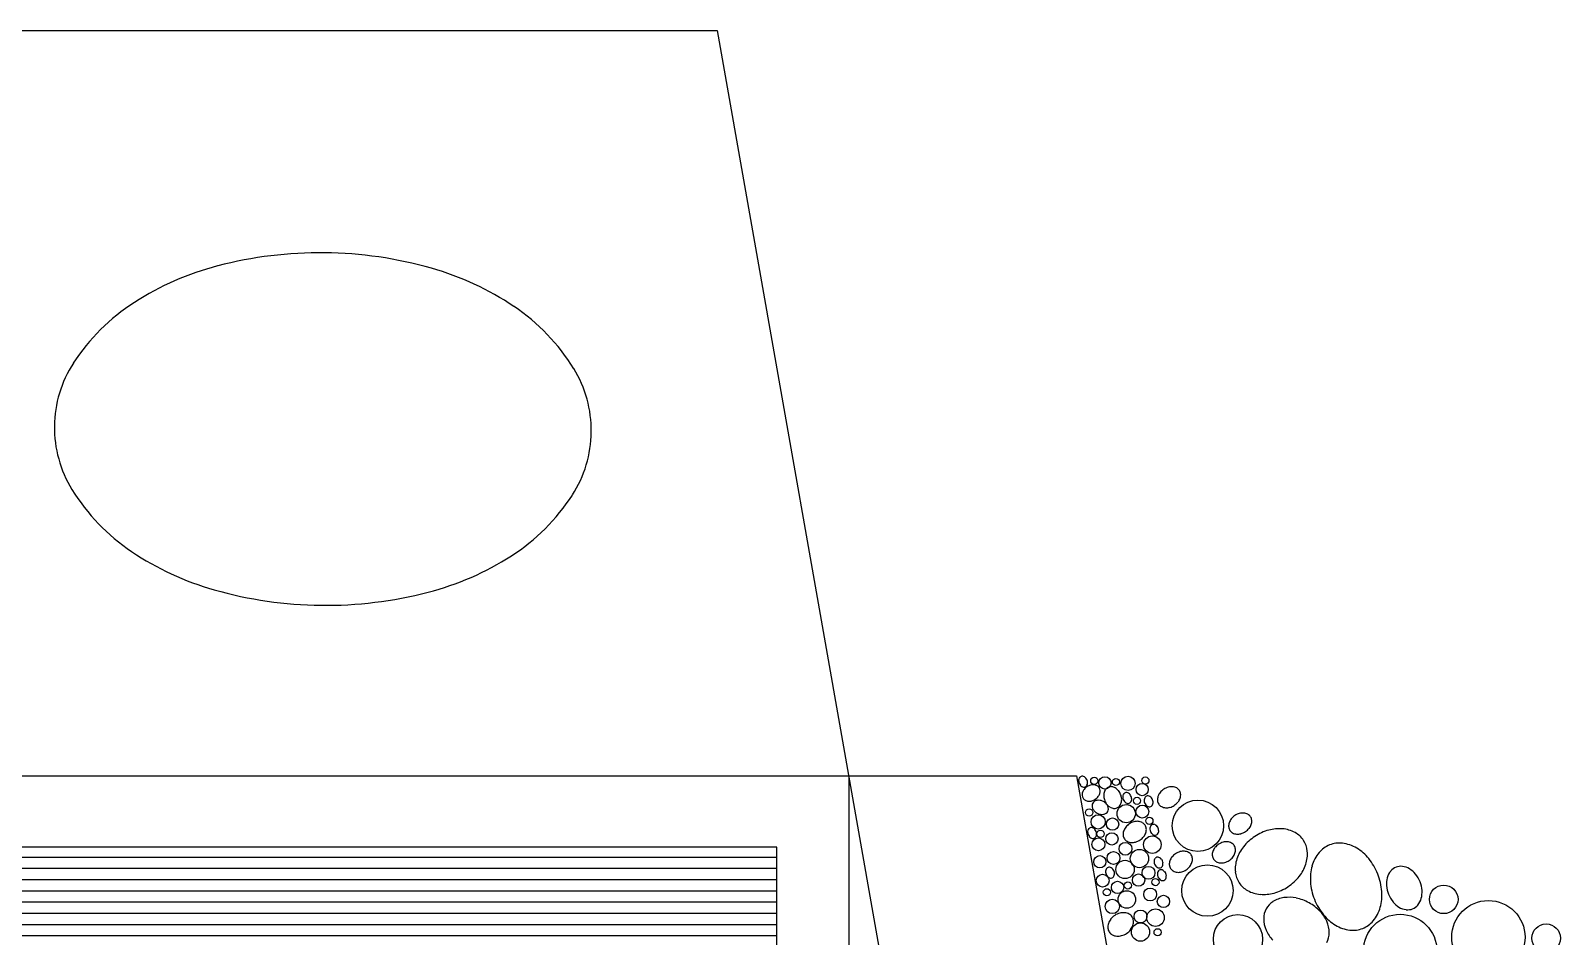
# Paper-space layout 'ESC' of a CAD drawing. Header units: feet, sheet in inches. Extents: x -1.2 to 33.8, y 0.1 to 22.9.
# Drawn here: x 22.954 to 24.142, y 6.501 to 7.205 of the extents above; entities that cross this region are included whole.
import ezdxf

# ---------------------------------------------------------------- set-up
doc = ezdxf.new("R2010")
doc.units = ezdxf.units.FT
doc.header["$MEASUREMENT"] = 0
doc.layers.add('TBLK', color=7, linetype='Continuous')

# ---------------------------------------------------------------- blocks, each defined once
blk = doc.blocks.new('ESC DET')
at = {"layer": 'TBLK'}
for p, q in [((22.3467, 7.7134), (25.1396, 7.7134)), ((25.1396, 7.7134), (25.3133, 6.7294)), ((22.0673, 7.1342), (25.419, 7.1342)), ((25.2419, 7.1342), (25.2419, 6.9039)), ((25.419, 7.1342), (25.5213, 6.555)), ((25.186, 7.0788), (22.2667, 7.0788)), ((25.186, 6.9039), (25.186, 7.0788)), ((22.2318, 7.0623), (25.186, 7.0623)), ((22.2333, 7.0711), (25.186, 7.0711)), ((22.2303, 7.0536), (25.186, 7.0536)), ((22.2287, 7.0449), (25.186, 7.0449)), ((22.2256, 7.0274), (25.186, 7.0274)), ((22.2272, 7.0362), (25.186, 7.0362)), ((22.2241, 7.0187), (25.186, 7.0187)), ((22.2226, 7.01), (25.186, 7.01))]:
    blk.add_line(p, q, dxfattribs=at)
for centre, radius in [((25.4327, 7.1303), 0.00278), ((25.441, 7.1287), 0.00477), ((25.4495, 7.1294), 0.00278), ((25.4589, 7.1283), 0.00556), ((25.4724, 7.1305), 0.00278), ((25.4699, 7.1235), 0.00477), ((25.4287, 7.1057), 0.00278), ((25.4575, 7.1048), 0.00712), ((25.4659, 7.1148), 0.00278), ((25.47, 7.1064), 0.005), ((25.5132, 7.0954), 0.02), ((25.4357, 7.0984), 0.00556), ((25.4469, 7.0967), 0.00477), ((25.4755, 7.0992), 0.00278), ((25.4359, 7.0809), 0.005), ((25.4375, 7.0891), 0.00278), ((25.4464, 7.0852), 0.00477), ((25.4778, 7.0807), 0.0068), ((25.4476, 7.0703), 0.005), ((25.4569, 7.0775), 0.005), ((25.4678, 7.0699), 0.00712), ((25.437, 7.0674), 0.00477), ((25.4566, 7.0614), 0.00712), ((25.4748, 7.0588), 0.005), ((25.5206, 7.045), 0.02), ((25.4392, 7.0527), 0.005), ((25.4508, 7.0475), 0.00477), ((25.4588, 7.049), 0.00278), ((25.4671, 7.0532), 0.00477), ((25.4802, 7.0516), 0.00278), ((25.7042, 7.0382), 0.0111), ((25.4425, 7.0437), 0.00278), ((25.4467, 7.0327), 0.00556), ((25.458, 7.0381), 0.0068), ((25.4761, 7.042), 0.005), ((25.4864, 7.0366), 0.00477), ((25.7389, 7.0088), 0.0285), ((25.4686, 7.0249), 0.005), ((25.4803, 7.024), 0.0068), ((25.5443, 7.0073), 0.0191), ((25.6704, 6.9981), 0.0285), ((25.4686, 7.0128), 0.00712), ((25.4819, 7.0126), 0.00278), ((25.7838, 7.008), 0.0111)]:
    blk.add_circle(centre, radius, dxfattribs=at)
for centre, radius, start, end in [((24.8313, 7.2241), 0.3166, 89.3694, 104.5855), ((24.8313, 7.2241), 0.3166, 74.1533, 89.3694), ((24.8082, 7.3128), 0.2249, 104.5855, 122.6605), ((24.8563, 7.3123), 0.2249, 56.0783, 74.1533), ((24.7721, 7.3691), 0.158, 122.6605, 147.1259), ((24.8937, 7.3678), 0.158, 31.6129, 56.0783), ((24.7167, 7.405), 0.092, 147.1259, 179.3694), ((24.9499, 7.4024), 0.092, 359.3694, 31.6129), ((24.7167, 7.405), 0.092, 179.3694, 211.6129), ((24.9499, 7.4024), 0.092, 327.1259, 359.3694), ((24.7729, 7.4396), 0.158, 211.6129, 236.0783), ((24.8945, 7.4382), 0.158, 302.6605, 327.1259), ((24.8102, 7.4951), 0.2249, 236.0783, 254.1533), ((24.8584, 7.4945), 0.2249, 284.5855, 302.6605), ((24.8353, 7.5833), 0.3166, 254.1533, 269.3694), ((24.8353, 7.5833), 0.3166, 269.3694, 284.5855), ((25.4241, 7.1308), 0.00353, 140.3434, 164.5266), ((25.4234, 7.1314), 0.00253, 111.6883, 140.3434), ((25.4234, 7.1314), 0.00253, 83.0332, 111.6883), ((25.4232, 7.1304), 0.00353, 58.8499, 83.0332), ((25.4227, 7.1296), 0.00448, 39.1189, 58.8499), ((25.4218, 7.1288), 0.00573, 21.6883, 39.1189), ((25.425, 7.1305), 0.00448, 164.5266, 184.2576), ((25.4263, 7.1306), 0.00573, 184.2576, 201.6883), ((25.4263, 7.1306), 0.00573, 201.6883, 219.1189), ((25.4253, 7.1298), 0.00448, 219.1189, 238.8499), ((25.4248, 7.129), 0.00353, 238.8499, 263.0332), ((25.4294, 7.1194), 0.00618, 161.3662, 185.4412), ((25.4308, 7.1189), 0.00765, 141.3155, 161.3662), ((25.4247, 7.128), 0.00253, 263.0332, 291.6883), ((25.4323, 7.1177), 0.00957, 123.4083, 141.3155), ((25.4247, 7.128), 0.00253, 291.6883, 320.3434), ((25.4239, 7.1286), 0.00353, 320.3434, 344.5266), ((25.4218, 7.1288), 0.00573, 4.2576, 21.6883), ((25.4323, 7.1177), 0.00957, 105.5011, 123.4083), ((25.423, 7.1289), 0.00448, 344.5266, 4.2576), ((25.4318, 7.1196), 0.00765, 85.4504, 105.5011), ((25.4319, 7.121), 0.00618, 61.3754, 85.4504), ((25.4327, 7.1224), 0.0046, 33.4083, 61.3754), ((25.4297, 7.1228), 0.00765, 321.3155, 341.3662), ((25.4327, 7.1224), 0.0046, 5.4412, 33.4083), ((25.4311, 7.1223), 0.00618, 341.3662, 5.4412), ((25.449, 7.1189), 0.00897, 164.5266, 184.2576), ((25.4472, 7.1194), 0.00707, 140.3434, 164.5266), ((25.4456, 7.1207), 0.00507, 111.6883, 140.3434), ((25.4456, 7.1207), 0.00507, 83.0332, 111.6883), ((25.4454, 7.1187), 0.00707, 58.8499, 83.0332), ((25.4444, 7.1171), 0.00897, 39.1189, 58.8499), ((25.4425, 7.1155), 0.0115, 21.6883, 39.1189), ((25.4584, 7.1181), 0.00353, 140.3434, 164.5266), ((25.4576, 7.1187), 0.00253, 111.6883, 140.3434), ((25.4576, 7.1187), 0.00253, 83.0332, 111.6883), ((25.4575, 7.1177), 0.00353, 58.8499, 83.0332), ((25.457, 7.1169), 0.00448, 39.1189, 58.8499), ((25.4915, 7.1151), 0.00983, 141.3155, 161.3662), ((25.4934, 7.1135), 0.0123, 123.4083, 141.3155), ((25.4934, 7.1135), 0.0123, 105.5011, 123.4083), ((25.4928, 7.1159), 0.00983, 85.4504, 105.5011), ((25.4929, 7.1178), 0.00794, 61.3754, 85.4504), ((25.4939, 7.1196), 0.00591, 33.4083, 61.3754), ((25.4939, 7.1196), 0.00591, 5.4412, 33.4083), ((25.4919, 7.1194), 0.00794, 341.3662, 5.4412), ((25.4279, 7.1193), 0.0046, 185.4412, 213.4083), ((25.4279, 7.1193), 0.0046, 213.4083, 241.3754), ((25.4286, 7.1206), 0.00618, 241.3754, 265.4504), ((25.4288, 7.1221), 0.00765, 265.4504, 285.5011), ((25.4282, 7.124), 0.00957, 285.5011, 303.4083), ((25.4349, 7.1111), 0.0039, 151.0706, 179.7257), ((25.4364, 7.1111), 0.00544, 179.7257, 203.9089), ((25.4377, 7.1117), 0.0069, 203.9089, 223.6399), ((25.4349, 7.1111), 0.0039, 122.4155, 151.0706), ((25.4357, 7.1098), 0.00544, 98.2322, 122.4155), ((25.4282, 7.124), 0.00957, 303.4083, 321.3155), ((25.4359, 7.1083), 0.0069, 78.5012, 98.2322), ((25.4355, 7.1065), 0.00882, 61.0706, 78.5012), ((25.4355, 7.1065), 0.00882, 43.6399, 61.0706), ((25.4515, 7.1191), 0.0115, 184.2576, 201.6883), ((25.4515, 7.1191), 0.0115, 201.6883, 219.1189), ((25.4369, 7.1078), 0.0069, 23.9089, 43.6399), ((25.4495, 7.1175), 0.00897, 219.1189, 238.8499), ((25.4382, 7.1084), 0.00544, 359.7257, 23.9089), ((25.4398, 7.1084), 0.0039, 331.0706, 359.7257), ((25.4486, 7.1159), 0.00707, 238.8499, 263.0332), ((25.4483, 7.1139), 0.00507, 263.0332, 291.6883), ((25.4483, 7.1139), 0.00507, 291.6883, 320.3434), ((25.4468, 7.1152), 0.00707, 320.3434, 344.5266), ((25.4425, 7.1155), 0.0115, 4.2576, 21.6883), ((25.445, 7.1157), 0.00897, 344.5266, 4.2576), ((25.4593, 7.1178), 0.00448, 164.5266, 184.2576), ((25.4605, 7.1179), 0.00573, 184.2576, 201.6883), ((25.4605, 7.1179), 0.00573, 201.6883, 219.1189), ((25.4596, 7.1171), 0.00448, 219.1189, 238.8499), ((25.4591, 7.1163), 0.00353, 238.8499, 263.0332), ((25.4589, 7.1153), 0.00253, 263.0332, 291.6883), ((25.4589, 7.1153), 0.00253, 291.6883, 320.3434), ((25.456, 7.1161), 0.00573, 21.6883, 39.1189), ((25.4582, 7.116), 0.00353, 320.3434, 344.5266), ((25.456, 7.1161), 0.00573, 4.2576, 21.6883), ((25.4573, 7.1162), 0.00448, 344.5266, 4.2576), ((25.4759, 7.1152), 0.00448, 164.5266, 184.2576), ((25.4771, 7.1153), 0.00573, 184.2576, 201.6883), ((25.475, 7.1154), 0.00353, 140.3434, 164.5266), ((25.4771, 7.1153), 0.00573, 201.6883, 219.1189), ((25.4742, 7.1161), 0.00253, 111.6883, 140.3434), ((25.4762, 7.1145), 0.00448, 219.1189, 238.8499), ((25.4742, 7.1161), 0.00253, 83.0332, 111.6883), ((25.4757, 7.1137), 0.00353, 238.8499, 263.0332), ((25.4741, 7.1151), 0.00353, 58.8499, 83.0332), ((25.4756, 7.1127), 0.00253, 263.0332, 291.6883), ((25.4736, 7.1143), 0.00448, 39.1189, 58.8499), ((25.4756, 7.1127), 0.00253, 291.6883, 320.3434), ((25.4726, 7.1135), 0.00573, 21.6883, 39.1189), ((25.4748, 7.1133), 0.00353, 320.3434, 344.5266), ((25.4726, 7.1135), 0.00573, 4.2576, 21.6883), ((25.4739, 7.1136), 0.00448, 344.5266, 4.2576), ((25.4897, 7.1157), 0.00794, 161.3662, 185.4412), ((25.4877, 7.1155), 0.00591, 185.4412, 213.4083), ((25.4877, 7.1155), 0.00591, 213.4083, 241.3754), ((25.4887, 7.1173), 0.00794, 241.3754, 265.4504), ((25.4888, 7.1192), 0.00983, 265.4504, 285.5011), ((25.4881, 7.1215), 0.0123, 285.5011, 303.4083), ((25.4881, 7.1215), 0.0123, 303.4083, 321.3155), ((25.4901, 7.12), 0.00983, 321.3155, 341.3662), ((25.4391, 7.113), 0.00882, 223.6399, 241.0706), ((25.4391, 7.113), 0.00882, 241.0706, 258.5012), ((25.4388, 7.1111), 0.0069, 258.5012, 278.2322), ((25.439, 7.1097), 0.00544, 278.2322, 302.4155), ((25.4398, 7.1084), 0.0039, 302.4155, 331.0706), ((25.4667, 7.0866), 0.0123, 123.4083, 141.3155), ((25.4667, 7.0866), 0.0123, 105.5011, 123.4083), ((25.4661, 7.089), 0.00983, 85.4504, 105.5011), ((25.4662, 7.0909), 0.00794, 61.3754, 85.4504), ((25.4672, 7.0926), 0.00591, 33.4083, 61.3754), ((25.4786, 7.0939), 0.00253, 111.6883, 140.3434), ((25.4786, 7.0939), 0.00253, 83.0332, 111.6883), ((25.4785, 7.093), 0.00353, 58.8499, 83.0332), ((25.545, 7.0952), 0.00794, 161.3662, 185.4412), ((25.5468, 7.0946), 0.00983, 141.3155, 161.3662), ((25.5487, 7.0931), 0.0123, 123.4083, 141.3155), ((25.5487, 7.0931), 0.0123, 105.5011, 123.4083), ((25.548, 7.0954), 0.00983, 85.4504, 105.5011), ((25.5482, 7.0973), 0.00794, 61.3754, 85.4504), ((25.5492, 7.0991), 0.00591, 33.4083, 61.3754), ((25.5454, 7.0995), 0.00983, 321.3155, 341.3662), ((25.5492, 7.0991), 0.00591, 5.4412, 33.4083), ((25.5471, 7.0989), 0.00794, 341.3662, 5.4412), ((25.432, 7.0906), 0.00448, 164.5266, 184.2576), ((25.4333, 7.0907), 0.00573, 184.2576, 201.6883), ((25.4311, 7.0909), 0.00353, 140.3434, 164.5266), ((25.4333, 7.0907), 0.00573, 201.6883, 219.1189), ((25.4304, 7.0915), 0.00253, 111.6883, 140.3434), ((25.4323, 7.0899), 0.00448, 219.1189, 238.8499), ((25.4304, 7.0915), 0.00253, 83.0332, 111.6883), ((25.4318, 7.0891), 0.00353, 238.8499, 263.0332), ((25.4302, 7.0905), 0.00353, 58.8499, 83.0332), ((25.4317, 7.0881), 0.00253, 263.0332, 291.6883), ((25.4298, 7.0897), 0.00448, 39.1189, 58.8499), ((25.4317, 7.0881), 0.00253, 291.6883, 320.3434), ((25.4288, 7.0889), 0.00573, 21.6883, 39.1189), ((25.4309, 7.0888), 0.00353, 320.3434, 344.5266), ((25.4288, 7.0889), 0.00573, 4.2576, 21.6883), ((25.43, 7.089), 0.00448, 344.5266, 4.2576), ((25.463, 7.0887), 0.00794, 161.3662, 185.4412), ((25.461, 7.0886), 0.00591, 185.4412, 213.4083), ((25.4648, 7.0881), 0.00983, 141.3155, 161.3662), ((25.461, 7.0886), 0.00591, 213.4083, 241.3754), ((25.4615, 7.0946), 0.0123, 285.5011, 303.4083), ((25.4615, 7.0946), 0.0123, 303.4083, 321.3155), ((25.4634, 7.0931), 0.00983, 321.3155, 341.3662), ((25.4672, 7.0926), 0.00591, 5.4412, 33.4083), ((25.4652, 7.0925), 0.00794, 341.3662, 5.4412), ((25.4803, 7.0931), 0.00448, 164.5266, 184.2576), ((25.4816, 7.0931), 0.00573, 184.2576, 201.6883), ((25.4794, 7.0933), 0.00353, 140.3434, 164.5266), ((25.4816, 7.0931), 0.00573, 201.6883, 219.1189), ((25.4806, 7.0924), 0.00448, 219.1189, 238.8499), ((25.4801, 7.0915), 0.00353, 238.8499, 263.0332), ((25.48, 7.0906), 0.00253, 263.0332, 291.6883), ((25.478, 7.0921), 0.00448, 39.1189, 58.8499), ((25.48, 7.0906), 0.00253, 291.6883, 320.3434), ((25.477, 7.0914), 0.00573, 21.6883, 39.1189), ((25.4792, 7.0912), 0.00353, 320.3434, 344.5266), ((25.477, 7.0914), 0.00573, 4.2576, 21.6883), ((25.4783, 7.0914), 0.00448, 344.5266, 4.2576), ((25.543, 7.095), 0.00591, 185.4412, 213.4083), ((25.543, 7.095), 0.00591, 213.4083, 241.3754), ((25.5439, 7.0968), 0.00794, 241.3754, 265.4504), ((25.5441, 7.0987), 0.00983, 265.4504, 285.5011), ((25.5434, 7.1011), 0.0123, 285.5011, 303.4083), ((25.5785, 7.0551), 0.0383, 123.4083, 141.3155), ((25.5434, 7.1011), 0.0123, 303.4083, 321.3155), ((25.5785, 7.0551), 0.0383, 105.5011, 123.4083), ((25.5764, 7.0625), 0.0306, 85.4504, 105.5011), ((25.5769, 7.0684), 0.0247, 61.3754, 85.4504), ((25.5799, 7.0739), 0.0184, 33.4083, 61.3754), ((25.462, 7.0903), 0.00794, 241.3754, 265.4504), ((25.4621, 7.0922), 0.00983, 265.4504, 285.5011), ((25.5026, 7.0634), 0.0123, 123.4083, 141.3155), ((25.5026, 7.0634), 0.0123, 105.5011, 123.4083), ((25.5019, 7.0658), 0.00983, 85.4504, 105.5011), ((25.5021, 7.0677), 0.00794, 61.3754, 85.4504), ((25.5031, 7.0695), 0.00591, 33.4083, 61.3754), ((25.5031, 7.0695), 0.00591, 5.4412, 33.4083), ((25.5323, 7.0728), 0.00794, 161.3662, 185.4412), ((25.5341, 7.0722), 0.00983, 141.3155, 161.3662), ((25.536, 7.0707), 0.0123, 123.4083, 141.3155), ((25.536, 7.0707), 0.0123, 105.5011, 123.4083), ((25.5354, 7.0731), 0.00983, 85.4504, 105.5011), ((25.5355, 7.075), 0.00794, 61.3754, 85.4504), ((25.5365, 7.0767), 0.00591, 33.4083, 61.3754), ((25.5327, 7.0772), 0.00983, 321.3155, 341.3662), ((25.5365, 7.0767), 0.00591, 5.4412, 33.4083), ((25.5345, 7.0766), 0.00794, 341.3662, 5.4412), ((25.5725, 7.0599), 0.0306, 141.3155, 161.3662), ((25.5799, 7.0739), 0.0184, 5.4412, 33.4083), ((25.5736, 7.0733), 0.0247, 341.3662, 5.4412), ((25.6291, 7.0565), 0.0283, 140.3434, 164.5266), ((25.623, 7.0616), 0.0203, 111.6883, 140.3434), ((25.623, 7.0616), 0.0203, 83.0332, 111.6883), ((25.622, 7.0537), 0.0283, 58.8499, 83.0332), ((25.6181, 7.0472), 0.0359, 39.1189, 58.8499), ((25.4459, 7.0597), 0.00448, 164.5266, 184.2576), ((25.445, 7.06), 0.00353, 140.3434, 164.5266), ((25.4443, 7.0606), 0.00253, 111.6883, 140.3434), ((25.4443, 7.0606), 0.00253, 83.0332, 111.6883), ((25.4441, 7.0596), 0.00353, 58.8499, 83.0332), ((25.4436, 7.0588), 0.00448, 39.1189, 58.8499), ((25.4427, 7.058), 0.00573, 21.6883, 39.1189), ((25.4836, 7.0676), 0.00448, 164.5266, 184.2576), ((25.4849, 7.0677), 0.00573, 184.2576, 201.6883), ((25.4827, 7.0678), 0.00353, 140.3434, 164.5266), ((25.4849, 7.0677), 0.00573, 201.6883, 219.1189), ((25.4819, 7.0685), 0.00253, 111.6883, 140.3434), ((25.4839, 7.0669), 0.00448, 219.1189, 238.8499), ((25.4819, 7.0685), 0.00253, 83.0332, 111.6883), ((25.4834, 7.0661), 0.00353, 238.8499, 263.0332), ((25.4818, 7.0675), 0.00353, 58.8499, 83.0332), ((25.4846, 7.0587), 0.00253, 111.6883, 140.3434), ((25.4833, 7.0651), 0.00253, 263.0332, 291.6883), ((25.4813, 7.0667), 0.00448, 39.1189, 58.8499), ((25.4846, 7.0587), 0.00253, 83.0332, 111.6883), ((25.4833, 7.0651), 0.00253, 291.6883, 320.3434), ((25.4804, 7.0659), 0.00573, 21.6883, 39.1189), ((25.4844, 7.0577), 0.00353, 58.8499, 83.0332), ((25.4825, 7.0657), 0.00353, 320.3434, 344.5266), ((25.4804, 7.0659), 0.00573, 4.2576, 21.6883), ((25.4816, 7.066), 0.00448, 344.5266, 4.2576), ((25.4839, 7.0568), 0.00448, 39.1189, 58.8499), ((25.4989, 7.0656), 0.00794, 161.3662, 185.4412), ((25.4969, 7.0654), 0.00591, 185.4412, 213.4083), ((25.5007, 7.065), 0.00983, 141.3155, 161.3662), ((25.4969, 7.0654), 0.00591, 213.4083, 241.3754), ((25.4973, 7.0714), 0.0123, 285.5011, 303.4083), ((25.4973, 7.0714), 0.0123, 303.4083, 321.3155), ((25.4992, 7.0699), 0.00983, 321.3155, 341.3662), ((25.501, 7.0693), 0.00794, 341.3662, 5.4412), ((25.5303, 7.0727), 0.00591, 185.4412, 213.4083), ((25.5303, 7.0727), 0.00591, 213.4083, 241.3754), ((25.5313, 7.0744), 0.00794, 241.3754, 265.4504), ((25.5314, 7.0763), 0.00983, 265.4504, 285.5011), ((25.5308, 7.0787), 0.0123, 285.5011, 303.4083), ((25.5308, 7.0787), 0.0123, 303.4083, 321.3155), ((25.5669, 7.0618), 0.0247, 161.3662, 185.4412), ((25.5681, 7.0752), 0.0306, 321.3155, 341.3662), ((25.6365, 7.0545), 0.0359, 164.5266, 184.2576), ((25.6103, 7.0409), 0.0459, 21.6883, 39.1189), ((25.6709, 7.0538), 0.0101, 111.6883, 140.3434), ((25.6709, 7.0538), 0.0101, 83.0332, 111.6883), ((25.6704, 7.0498), 0.0141, 58.8499, 83.0332), ((25.6684, 7.0465), 0.0179, 39.1189, 58.8499), ((25.4472, 7.0598), 0.00573, 184.2576, 201.6883), ((25.4472, 7.0598), 0.00573, 201.6883, 219.1189), ((25.4462, 7.059), 0.00448, 219.1189, 238.8499), ((25.4457, 7.0582), 0.00353, 238.8499, 263.0332), ((25.4456, 7.0572), 0.00253, 263.0332, 291.6883), ((25.4456, 7.0572), 0.00253, 291.6883, 320.3434), ((25.4448, 7.0579), 0.00353, 320.3434, 344.5266), ((25.4427, 7.058), 0.00573, 4.2576, 21.6883), ((25.4439, 7.0581), 0.00448, 344.5266, 4.2576), ((25.4862, 7.0578), 0.00448, 164.5266, 184.2576), ((25.4875, 7.0579), 0.00573, 184.2576, 201.6883), ((25.4853, 7.058), 0.00353, 140.3434, 164.5266), ((25.4875, 7.0579), 0.00573, 201.6883, 219.1189), ((25.4865, 7.0571), 0.00448, 219.1189, 238.8499), ((25.486, 7.0563), 0.00353, 238.8499, 263.0332), ((25.4859, 7.0553), 0.00253, 263.0332, 291.6883), ((25.4859, 7.0553), 0.00253, 291.6883, 320.3434), ((25.483, 7.0561), 0.00573, 21.6883, 39.1189), ((25.4851, 7.0559), 0.00353, 320.3434, 344.5266), ((25.483, 7.0561), 0.00573, 4.2576, 21.6883), ((25.4842, 7.0561), 0.00448, 344.5266, 4.2576), ((25.4978, 7.0672), 0.00794, 241.3754, 265.4504), ((25.498, 7.069), 0.00983, 265.4504, 285.5011), ((25.5606, 7.0612), 0.0184, 185.4412, 213.4083), ((25.5606, 7.0612), 0.0184, 213.4083, 241.3754), ((25.5621, 7.08), 0.0383, 303.4083, 321.3155), ((25.6464, 7.0552), 0.0459, 184.2576, 201.6883), ((25.6103, 7.0409), 0.0459, 4.2576, 21.6883), ((25.6776, 7.0502), 0.0179, 164.5266, 184.2576), ((25.6826, 7.0506), 0.0229, 184.2576, 201.6883), ((25.6739, 7.0512), 0.0141, 140.3434, 164.5266), ((25.6645, 7.0434), 0.0229, 21.6883, 39.1189), ((25.6645, 7.0434), 0.0229, 4.2576, 21.6883), ((25.5636, 7.0667), 0.0247, 241.3754, 265.4504), ((25.5641, 7.0726), 0.0306, 265.4504, 285.5011), ((25.5832, 7.018), 0.0218, 98.2322, 122.4155), ((25.5621, 7.08), 0.0383, 285.5011, 303.4083), ((25.5841, 7.0122), 0.0276, 78.5012, 98.2322), ((25.5825, 7.0046), 0.0353, 61.0706, 78.5012), ((25.6464, 7.0552), 0.0459, 201.6883, 219.1189), ((25.6203, 7.0416), 0.0359, 344.5266, 4.2576), ((25.6826, 7.0506), 0.0229, 201.6883, 219.1189), ((25.6732, 7.0427), 0.0141, 320.3434, 344.5266), ((25.6695, 7.0438), 0.0179, 344.5266, 4.2576), ((25.4561, 7.0143), 0.0137, 123.4083, 141.3155), ((25.4561, 7.0143), 0.0137, 105.5011, 123.4083), ((25.4554, 7.0169), 0.0109, 85.4504, 105.5011), ((25.4556, 7.019), 0.00882, 61.3754, 85.4504), ((25.4566, 7.021), 0.00657, 33.4083, 61.3754), ((25.5799, 7.0232), 0.0156, 151.0706, 179.7257), ((25.5799, 7.0232), 0.0156, 122.4155, 151.0706), ((25.5825, 7.0046), 0.0353, 43.6399, 61.0706), ((25.5881, 7.01), 0.0276, 23.9089, 43.6399), ((25.6387, 7.0489), 0.0359, 219.1189, 238.8499), ((25.6276, 7.0396), 0.0283, 320.3434, 344.5266), ((25.6787, 7.0474), 0.0179, 219.1189, 238.8499), ((25.6767, 7.0442), 0.0141, 238.8499, 263.0332), ((25.6763, 7.0402), 0.0101, 263.0332, 291.6883), ((25.6763, 7.0402), 0.0101, 291.6883, 320.3434), ((25.452, 7.0167), 0.00882, 161.3662, 185.4412), ((25.4498, 7.0165), 0.00657, 185.4412, 213.4083), ((25.454, 7.016), 0.0109, 141.3155, 161.3662), ((25.4503, 7.0232), 0.0137, 303.4083, 321.3155), ((25.4524, 7.0215), 0.0109, 321.3155, 341.3662), ((25.4566, 7.021), 0.00657, 5.4412, 33.4083), ((25.4544, 7.0208), 0.00882, 341.3662, 5.4412), ((25.5861, 7.0231), 0.0218, 179.7257, 203.9089), ((25.5914, 7.0255), 0.0276, 203.9089, 223.6399), ((25.5934, 7.0123), 0.0218, 359.7257, 23.9089), ((25.6347, 7.0424), 0.0283, 238.8499, 263.0332), ((25.6338, 7.0345), 0.0203, 263.0332, 291.6883), ((25.6338, 7.0345), 0.0203, 291.6883, 320.3434), ((25.4498, 7.0165), 0.00657, 213.4083, 241.3754), ((25.4508, 7.0184), 0.00882, 241.3754, 265.4504), ((25.451, 7.0205), 0.0109, 265.4504, 285.5011), ((25.4503, 7.0232), 0.0137, 285.5011, 303.4083), ((25.5996, 7.0123), 0.0156, 331.0706, 359.7257)]:
    blk.add_arc(centre, radius, start, end, dxfattribs=at)

psp = doc.layouts.new('ESC')

# ---------------------------------------------------------------- block references
psp.add_blockref('ESC DET', (-1.6527, -0.5087))

doc.saveas('drawing.dxf')
